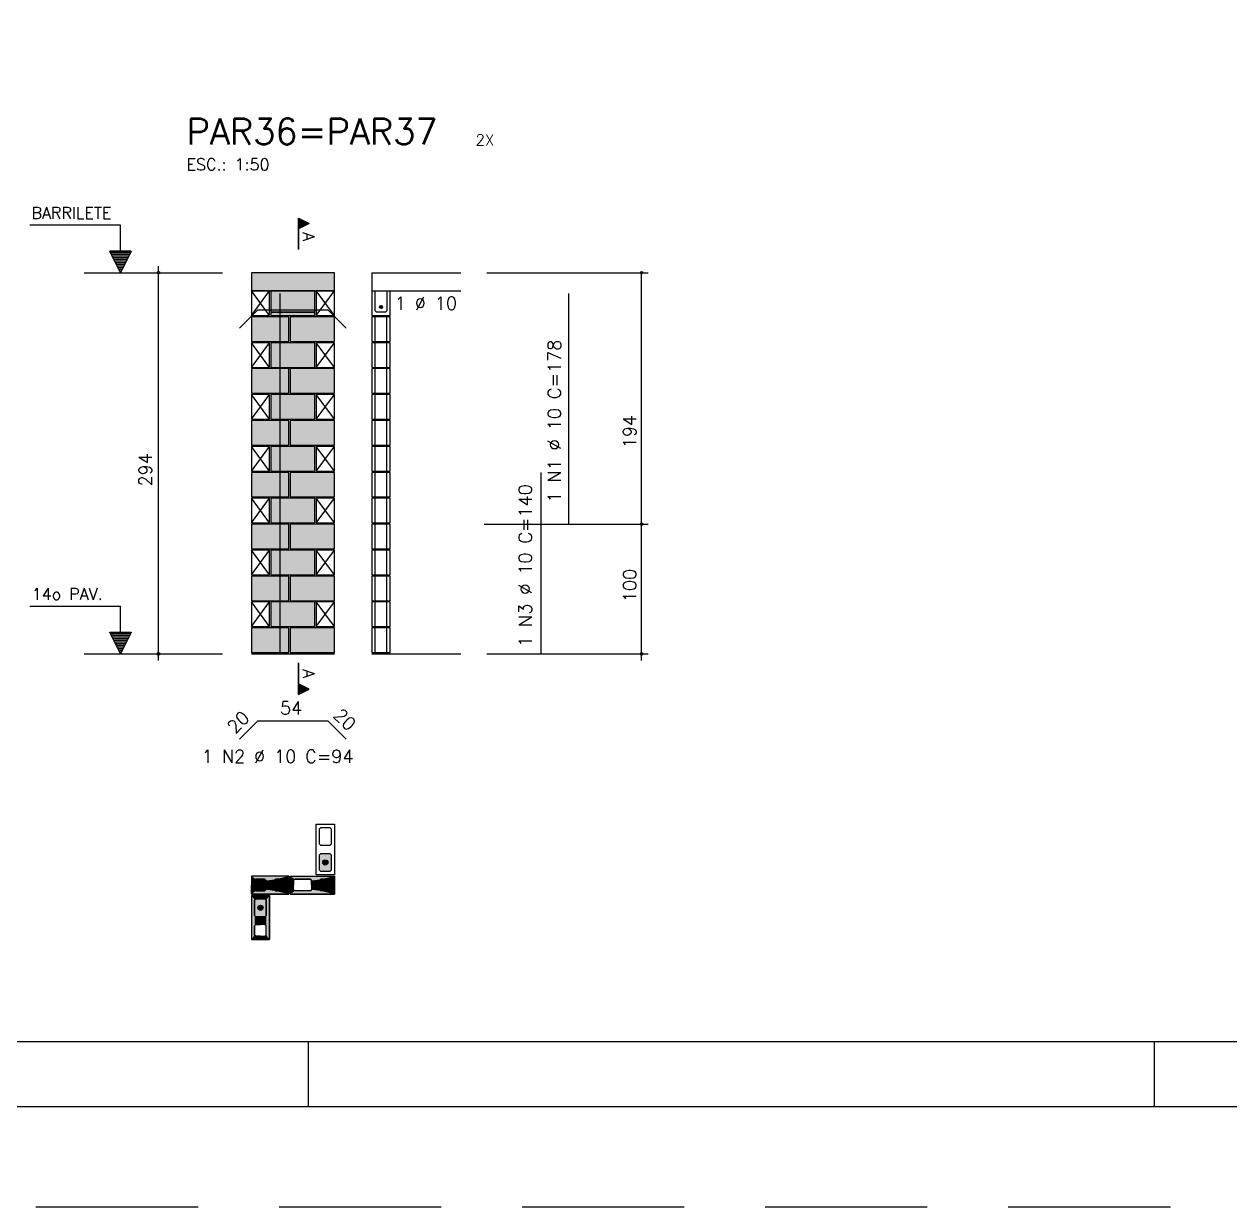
# Model space of a CAD drawing. Extents: x -1 to 122, y -1 to 61.
# Drawn here: x 17.5 to 36.1, y -1.45 to 16.8 of the extents above; entities that cross this region are included whole.
import ezdxf

# ---------------------------------------------------------------- set-up
doc = ezdxf.new("R2010")
doc.units = 0
doc.header["$MEASUREMENT"] = 0
doc.linetypes.add('ESTILO_TQS_0001', pattern=[0.45, 0.3, -0.15])
doc.linetypes.add('HIDDEN', pattern=[0.375, 0.25, -0.125])
doc.layers.get('0').update_dxf_attribs({"linetype": 'CONTINUOUS'})
doc.layers.get('Defpoints').update_dxf_attribs({"linetype": 'CONTINUOUS'})
for name, color, linetype in [('ARQ_FOLHA', 7, 'CONTINUOUS'), ('PENA_01', 1, 'CONTINUOUS'), ('PENA_02', 2, 'CONTINUOUS'), ('PENA_03', 3, 'CONTINUOUS'), ('PENA_05', 5, 'CONTINUOUS'), ('PENA_06', 6, 'CONTINUOUS'), ('PENA_09', 254, 'CONTINUOUS'), ('PENA_11', 252, 'CONTINUOUS'), ('PENA_21', 100, 'CONTINUOUS'), ('PENA_27', 21, 'CONTINUOUS')]:
    doc.layers.add(name, color=color, linetype=linetype)
doc.styles.get("Standard").update_dxf_attribs({"font": 'ROMANS.SHX'})

# ---------------------------------------------------------------- blocks, each defined once
blk = doc.blocks.new('FOLHA A1+1 - 1102 X 594')
at = {"layer": 'ARQ_FOLHA', "color": 1}
for p, q in [((-979, 10), (-979, 0)), ((-848.5, 10), (-848.5, 0))]:
    blk.add_line(p, q, dxfattribs=at)
for points in [[(-1189, 0), (0, 0), (0, 594), (-1189, 594)], [(-1164, 10), (-10, 10), (-10, 584), (-1164, 584)]]:
    blk.add_lwpolyline(points, close=True, dxfattribs=at)
at = {"layer": 'Defpoints', "color": 8, "linetype": 'HIDDEN', "ltscale": 100}
blk.add_lwpolyline([(-1208.5, 609.5), (-1208.5, -15.5), (19.5, -15.5), (19.5, 609.5)], close=True, dxfattribs=at)

msp = doc.modelspace()

# ---------------------------------------------------------------- linework, layer by layer
at = {"layer": 'PENA_01', "linetype": 'Continuous'}
for p, q in [((18.431213, 12.965395), (20.562077, 12.965395)), ((21.309569, 12.355395), (21.989569, 12.355395)), ((18.431213, 7.085395), (20.562077, 7.085395))]:
    msp.add_line(p, q, dxfattribs=at)
for points in [[(22.219569, 4.406414), (22.239569, 4.386414), (22.239569, 4.146414), (22.219569, 4.126414), (22.079569, 4.126414), (22.059569, 4.146414), (22.059569, 4.386414), (22.079569, 4.406414), (22.219569, 4.406414)], [(22.219569, 4.006414), (22.239569, 3.986414), (22.239569, 3.746414), (22.219569, 3.726414), (22.079569, 3.726414), (22.059569, 3.746414), (22.059569, 3.986414), (22.079569, 4.006414), (22.219569, 4.006414)], [(21.919569, 3.426414), (21.679569, 3.426414), (21.659569, 3.446414), (21.659569, 3.586414), (21.679569, 3.606414), (21.919569, 3.606414), (21.939569, 3.586414), (21.939569, 3.446414), (21.919569, 3.426414)], [(22.219569, 3.426414), (22.079569, 3.426414), (22.059569, 3.446414), (22.059569, 3.586414), (22.079569, 3.606414), (22.219569, 3.606414), (22.239569, 3.586414), (22.239569, 3.446414), (22.219569, 3.426414)], [(21.239569, 3.046414), (21.239569, 3.286414), (21.219569, 3.306414), (21.079569, 3.306414), (21.059569, 3.286414), (21.059569, 3.046414), (21.079569, 3.026414), (21.219569, 3.026414), (21.239569, 3.046414)], [(21.239569, 2.746414), (21.239569, 2.886414), (21.219569, 2.906414), (21.079569, 2.906414), (21.059569, 2.886414), (21.059569, 2.746414), (21.079569, 2.726414), (21.219569, 2.726414), (21.239569, 2.746414)]]:
    msp.add_lwpolyline(points, dxfattribs=at)
at = {"layer": 'PENA_01', "linetype": 'ESTILO_TQS_0001'}
for points in [[(21.059569, 3.446414), (21.079569, 3.426414), (21.219569, 3.426414), (21.239569, 3.446414), (21.239569, 3.586414), (21.219569, 3.606414), (21.079569, 3.606414), (21.059569, 3.586414), (21.059569, 3.446414)], [(21.359569, 3.446414), (21.379569, 3.426414), (21.519569, 3.426414), (21.539569, 3.446414), (21.539569, 3.586414), (21.519569, 3.606414), (21.379569, 3.606414), (21.359569, 3.586414), (21.359569, 3.446414)]]:
    msp.add_lwpolyline(points, dxfattribs=at)
at = {"layer": 'PENA_02', "linetype": 'Continuous'}
for p, q in [((21.289569, 12.685395), (21.009569, 12.685395)), ((21.009569, 12.685395), (21.009569, 12.305395)), ((21.289569, 12.305395), (21.289569, 12.685395)), ((22.289569, 12.685395), (22.009569, 12.685395)), ((22.009569, 12.685395), (22.009569, 12.305395)), ((22.289569, 12.305395), (22.289569, 12.685395)), ((21.009569, 12.305395), (21.289569, 12.305395)), ((22.009569, 12.305395), (22.289569, 12.305395)), ((21.289569, 11.885395), (21.009569, 11.885395)), ((21.009569, 11.885395), (21.009569, 11.505395)), ((21.289569, 11.505395), (21.289569, 11.885395)), ((22.289569, 11.885395), (22.009569, 11.885395)), ((22.009569, 11.885395), (22.009569, 11.505395)), ((22.289569, 11.505395), (22.289569, 11.885395)), ((21.009569, 11.505395), (21.289569, 11.505395)), ((22.009569, 11.505395), (22.289569, 11.505395)), ((21.289569, 11.085395), (21.009569, 11.085395)), ((21.009569, 11.085395), (21.009569, 10.705395)), ((21.289569, 10.705395), (21.289569, 11.085395)), ((22.289569, 11.085395), (22.009569, 11.085395)), ((22.009569, 11.085395), (22.009569, 10.705395)), ((22.289569, 10.705395), (22.289569, 11.085395)), ((21.009569, 10.705395), (21.289569, 10.705395)), ((22.009569, 10.705395), (22.289569, 10.705395)), ((21.289569, 10.285395), (21.009569, 10.285395)), ((21.009569, 10.285395), (21.009569, 9.905395)), ((21.289569, 9.905395), (21.289569, 10.285395)), ((22.289569, 10.285395), (22.009569, 10.285395)), ((22.009569, 10.285395), (22.009569, 9.905395)), ((22.289569, 9.905395), (22.289569, 10.285395)), ((21.009569, 9.905395), (21.289569, 9.905395)), ((22.009569, 9.905395), (22.289569, 9.905395)), ((21.289569, 9.485395), (21.009569, 9.485395)), ((21.009569, 9.485395), (21.009569, 9.105395)), ((21.289569, 9.105395), (21.289569, 9.485395)), ((22.289569, 9.485395), (22.009569, 9.485395)), ((22.009569, 9.485395), (22.009569, 9.105395)), ((22.289569, 9.105395), (22.289569, 9.485395)), ((21.009569, 9.105395), (21.289569, 9.105395)), ((22.009569, 9.105395), (22.289569, 9.105395)), ((21.289569, 8.685395), (21.009569, 8.685395)), ((21.009569, 8.685395), (21.009569, 8.305395)), ((21.289569, 8.305395), (21.289569, 8.685395)), ((22.289569, 8.685395), (22.009569, 8.685395)), ((22.009569, 8.685395), (22.009569, 8.305395)), ((22.289569, 8.305395), (22.289569, 8.685395)), ((21.009569, 8.305395), (21.289569, 8.305395)), ((22.009569, 8.305395), (22.289569, 8.305395)), ((21.289569, 7.885395), (21.009569, 7.885395)), ((21.009569, 7.885395), (21.009569, 7.505395)), ((21.289569, 7.505395), (21.289569, 7.885395)), ((22.289569, 7.885395), (22.009569, 7.885395)), ((22.009569, 7.885395), (22.009569, 7.505395)), ((22.289569, 7.505395), (22.289569, 7.885395)), ((21.009569, 7.505395), (21.289569, 7.505395)), ((22.009569, 7.505395), (22.289569, 7.505395)), ((21.009569, 7.085395), (22.289569, 7.085395))]:
    msp.add_line(p, q, dxfattribs=at)
for points in [[(21.009569, 12.685395), (22.289643, 12.685395), (22.289643, 12.965395), (21.009569, 12.965395), (21.009569, 12.685395)], [(21.309569, 12.305395), (21.989569, 12.305395), (21.989569, 12.685395), (21.309569, 12.685395), (21.309569, 12.305395)], [(21.009569, 11.905395), (21.589569, 11.905395), (21.589569, 12.285395), (21.009569, 12.285395), (21.009569, 11.905395)], [(21.609569, 11.905395), (22.289569, 11.905395), (22.289569, 12.285395), (21.609569, 12.285395), (21.609569, 11.905395)], [(21.309569, 11.505395), (21.989569, 11.505395), (21.989569, 11.885395), (21.309569, 11.885395), (21.309569, 11.505395)], [(21.009569, 11.105395), (21.589569, 11.105395), (21.589569, 11.485395), (21.009569, 11.485395), (21.009569, 11.105395)], [(21.609569, 11.105395), (22.289569, 11.105395), (22.289569, 11.485395), (21.609569, 11.485395), (21.609569, 11.105395)], [(21.309569, 10.705395), (21.989569, 10.705395), (21.989569, 11.085395), (21.309569, 11.085395), (21.309569, 10.705395)], [(21.009569, 10.305395), (21.589569, 10.305395), (21.589569, 10.685395), (21.009569, 10.685395), (21.009569, 10.305395)], [(21.609569, 10.305395), (22.289569, 10.305395), (22.289569, 10.685395), (21.609569, 10.685395), (21.609569, 10.305395)], [(21.309569, 9.905395), (21.989569, 9.905395), (21.989569, 10.285395), (21.309569, 10.285395), (21.309569, 9.905395)], [(21.009569, 9.505395), (21.589569, 9.505395), (21.589569, 9.885395), (21.009569, 9.885395), (21.009569, 9.505395)], [(21.609569, 9.505395), (22.289569, 9.505395), (22.289569, 9.885395), (21.609569, 9.885395), (21.609569, 9.505395)], [(21.309569, 9.105395), (21.989569, 9.105395), (21.989569, 9.485395), (21.309569, 9.485395), (21.309569, 9.105395)], [(21.009569, 8.705395), (21.589569, 8.705395), (21.589569, 9.085395), (21.009569, 9.085395), (21.009569, 8.705395)], [(21.609569, 8.705395), (22.289569, 8.705395), (22.289569, 9.085395), (21.609569, 9.085395), (21.609569, 8.705395)], [(21.309569, 8.305395), (21.989569, 8.305395), (21.989569, 8.685395), (21.309569, 8.685395), (21.309569, 8.305395)], [(21.009569, 7.905395), (21.589569, 7.905395), (21.589569, 8.285395), (21.009569, 8.285395), (21.009569, 7.905395)], [(21.609569, 7.905395), (22.289569, 7.905395), (22.289569, 8.285395), (21.609569, 8.285395), (21.609569, 7.905395)], [(21.309569, 7.505395), (21.989569, 7.505395), (21.989569, 7.885395), (21.309569, 7.885395), (21.309569, 7.505395)], [(21.009569, 7.105395), (21.589569, 7.105395), (21.589569, 7.485395), (21.009569, 7.485395), (21.009569, 7.105395)], [(21.609569, 7.105395), (22.289569, 7.105395), (22.289569, 7.485395), (21.609569, 7.485395), (21.609569, 7.105395)], [(22.289569, 4.456414), (22.289569, 3.676414), (22.009569, 3.676414), (22.009569, 4.456414), (22.289569, 4.456414)], [(21.009569, 3.376414), (21.589569, 3.376414), (21.589569, 3.656414), (21.009569, 3.656414), (21.009569, 3.376414)], [(22.289569, 3.376414), (21.609569, 3.376414), (21.609569, 3.656414), (22.289569, 3.656414), (22.289569, 3.376414)], [(21.289569, 2.676414), (21.289569, 3.356414), (21.009569, 3.356414), (21.009569, 2.676414), (21.289569, 2.676414)]]:
    msp.add_lwpolyline(points, dxfattribs=at)
for centre, radius in [((19.577359, 12.965395), 0.02), ((19.577359, 12.965395), 0.01), ((27.029638, 12.965395), 0.02), ((27.029638, 12.965395), 0.01), ((27.029638, 9.085395), 0.02), ((27.029638, 9.085395), 0.01), ((19.577359, 7.085395), 0.02), ((19.577359, 7.085395), 0.01), ((27.029638, 7.085395), 0.02), ((27.029638, 7.085395), 0.01)]:
    msp.add_circle(centre, radius, dxfattribs=at)
at = {"layer": 'PENA_03', "linetype": 'Continuous'}
for p, q in [((21.736407, 13.321752), (21.736407, 13.808134)), ((21.736407, 13.808134), (21.90234, 13.725168)), ((21.737102, 13.807006), (21.900779, 13.725168)), ((21.737103, 13.807006), (21.737103, 13.643329)), ((21.749171, 13.801752), (21.749171, 13.648583)), ((21.761935, 13.79537), (21.761935, 13.654965)), ((21.774699, 13.788988), (21.774699, 13.661347)), ((21.787463, 13.782606), (21.787463, 13.667729)), ((21.800227, 13.776224), (21.800227, 13.674111)), ((21.812991, 13.769842), (21.812991, 13.680493)), ((18.990212, 13.697261), (17.590212, 13.697261)), ((18.990212, 13.297261), (18.990212, 13.697261)), ((18.991612, 13.297261), (18.991612, 13.698661)), ((21.90234, 13.725168), (21.737102, 13.642549)), ((21.900779, 13.725168), (21.737103, 13.643329)), ((21.737103, 13.642549), (21.737103, 13.321752)), ((21.825755, 13.76346), (21.825755, 13.686875)), ((21.838519, 13.757078), (21.838519, 13.693257)), ((21.851283, 13.750696), (21.851283, 13.699639)), ((21.864047, 13.744314), (21.864047, 13.706021)), ((21.876812, 13.737932), (21.876812, 13.712403)), ((21.889576, 13.73155), (21.889576, 13.718786)), ((18.990912, 12.965395), (18.824979, 13.297261)), ((18.824979, 13.297261), (18.990212, 13.297261)), ((18.990912, 12.968517), (18.827235, 13.295869)), ((19.154588, 13.295869), (18.827235, 13.295869)), ((19.14408, 13.271733), (18.837742, 13.271733)), ((19.131316, 13.246205), (18.850507, 13.246205)), ((19.118552, 13.220677), (18.863271, 13.220677)), ((19.156844, 13.297261), (18.990912, 12.965395)), ((19.154588, 13.29587), (18.990912, 12.968517)), ((18.991612, 13.297261), (19.156844, 13.297261)), ((19.105788, 13.195149), (18.876035, 13.195149)), ((19.093024, 13.16962), (18.888799, 13.16962)), ((19.08026, 13.144092), (18.901563, 13.144092)), ((19.067496, 13.118564), (18.914327, 13.118564)), ((19.054732, 13.093036), (18.927091, 13.093036)), ((19.041968, 13.067508), (18.939855, 13.067508)), ((19.029204, 13.04198), (18.952619, 13.04198)), ((19.577359, 6.984863), (19.577359, 13.065395)), ((19.01644, 13.016451), (18.965383, 13.016451)), ((19.003676, 12.990923), (18.978148, 12.990923)), ((22.869643, 12.965395), (22.869643, 12.305395)), ((22.869643, 12.965395), (24.240322, 12.965395)), ((24.640322, 12.965395), (27.129638, 12.965395)), ((27.029638, 6.984863), (27.029638, 12.965395)), ((21.009569, 12.305395), (21.289569, 12.685395)), ((21.289569, 12.305395), (21.009569, 12.685395)), ((22.009569, 12.305395), (22.289569, 12.685395)), ((22.289569, 12.305395), (22.009569, 12.685395)), ((22.869643, 12.685395), (24.240322, 12.685395)), ((22.919643, 11.905395), (22.919643, 12.285395)), ((23.099643, 11.905395), (23.099643, 12.285395)), ((21.009569, 11.505395), (21.289569, 11.885395)), ((21.289569, 11.505395), (21.009569, 11.885395)), ((22.009569, 11.505395), (22.289569, 11.885395)), ((22.289569, 11.505395), (22.009569, 11.885395)), ((22.919643, 11.505395), (22.919643, 11.885395)), ((23.099643, 11.505395), (23.099643, 11.885395)), ((22.919643, 11.105395), (22.919643, 11.485395)), ((23.099643, 11.105395), (23.099643, 11.485395)), ((21.009569, 10.705395), (21.289569, 11.085395)), ((21.289569, 10.705395), (21.009569, 11.085395)), ((22.009569, 10.705395), (22.289569, 11.085395)), ((22.289569, 10.705395), (22.009569, 11.085395)), ((22.919643, 10.705395), (22.919643, 11.085395)), ((23.099643, 10.705395), (23.099643, 11.085395)), ((22.919643, 10.305395), (22.919643, 10.685395)), ((23.099643, 10.305395), (23.099643, 10.685395)), ((21.009569, 9.905395), (21.289569, 10.285395)), ((21.289569, 9.905395), (21.009569, 10.285395)), ((22.009569, 9.905395), (22.289569, 10.285395)), ((22.289569, 9.905395), (22.009569, 10.285395)), ((22.919643, 9.905395), (22.919643, 10.285395)), ((23.099643, 9.905395), (23.099643, 10.285395)), ((22.919643, 9.505395), (22.919643, 9.885395)), ((23.099643, 9.505395), (23.099643, 9.885395)), ((21.009569, 9.105395), (21.289569, 9.485395)), ((21.289569, 9.105395), (21.009569, 9.485395)), ((22.009569, 9.105395), (22.289569, 9.485395)), ((22.289569, 9.105395), (22.009569, 9.485395)), ((22.919643, 9.105395), (22.919643, 9.485395)), ((23.099643, 9.105395), (23.099643, 9.485395)), ((22.919643, 8.705395), (22.919643, 9.085395)), ((23.099643, 8.705395), (23.099643, 9.085395)), ((24.598391, 9.085395), (27.129638, 9.085395)), ((21.009569, 8.305395), (21.289569, 8.685395)), ((21.289569, 8.305395), (21.009569, 8.685395)), ((22.009569, 8.305395), (22.289569, 8.685395)), ((22.289569, 8.305395), (22.009569, 8.685395)), ((22.919643, 8.305395), (22.919643, 8.685395)), ((23.099643, 8.305395), (23.099643, 8.685395)), ((22.919643, 7.905395), (22.919643, 8.285395)), ((23.099643, 7.905395), (23.099643, 8.285395)), ((18.990212, 7.817261), (17.590212, 7.817261)), ((18.990212, 7.417261), (18.990212, 7.817261)), ((18.991612, 7.417261), (18.991612, 7.818661)), ((21.009569, 7.505395), (21.289569, 7.885395)), ((21.289569, 7.505395), (21.009569, 7.885395)), ((22.009569, 7.505395), (22.289569, 7.885395)), ((22.289569, 7.505395), (22.009569, 7.885395)), ((22.919643, 7.505395), (22.919643, 7.885395)), ((23.099643, 7.505395), (23.099643, 7.885395)), ((22.919643, 7.105395), (22.919643, 7.485395)), ((23.099643, 7.105395), (23.099643, 7.485395)), ((18.990912, 7.085395), (18.824979, 7.417261)), ((18.824979, 7.417261), (18.990212, 7.417261)), ((18.990912, 7.088517), (18.827235, 7.415869)), ((19.154588, 7.415869), (18.827235, 7.415869)), ((19.14408, 7.391733), (18.837742, 7.391733)), ((19.131316, 7.366205), (18.850507, 7.366205)), ((19.118552, 7.340677), (18.863271, 7.340677)), ((19.105788, 7.315149), (18.876035, 7.315149)), ((19.093024, 7.28962), (18.888799, 7.28962)), ((19.08026, 7.264092), (18.901563, 7.264092)), ((19.156844, 7.417261), (18.990912, 7.085395)), ((19.154588, 7.41587), (18.990912, 7.088517)), ((18.991612, 7.417261), (19.156844, 7.417261)), ((19.067496, 7.238564), (18.914327, 7.238564)), ((19.054732, 7.213036), (18.927091, 7.213036)), ((19.041968, 7.187508), (18.939855, 7.187508)), ((19.029204, 7.16198), (18.952619, 7.16198)), ((19.01644, 7.136451), (18.965383, 7.136451)), ((19.003676, 7.110923), (18.978148, 7.110923)), ((22.869643, 7.085395), (24.240322, 7.085395)), ((24.640322, 7.085395), (27.129638, 7.085395)), ((21.737103, 6.944997), (21.737103, 6.458615)), ((21.737799, 6.6242), (21.737799, 6.944997)), ((21.737103, 6.458615), (21.903036, 6.541581)), ((21.903036, 6.541581), (21.737798, 6.6242)), ((21.737798, 6.459743), (21.901475, 6.541581)), ((21.737799, 6.459743), (21.737799, 6.62342)), ((21.901475, 6.541581), (21.737799, 6.62342)), ((21.749867, 6.464997), (21.749867, 6.618166)), ((21.762631, 6.471379), (21.762631, 6.611784)), ((21.775395, 6.477761), (21.775395, 6.605402)), ((21.788159, 6.484143), (21.788159, 6.59902)), ((21.800923, 6.490525), (21.800923, 6.592638)), ((21.813687, 6.496907), (21.813687, 6.586256)), ((21.826451, 6.503289), (21.826451, 6.579874)), ((21.839215, 6.509671), (21.839215, 6.573492)), ((21.851979, 6.516053), (21.851979, 6.56711)), ((21.864743, 6.522435), (21.864743, 6.560728)), ((21.877508, 6.528817), (21.877508, 6.554346)), ((21.890272, 6.535199), (21.890272, 6.547963))]:
    msp.add_line(p, q, dxfattribs=at)
for points in [[(22.869643, 12.305395), (23.149643, 12.305395), (23.149643, 12.685395)], [(23.099643, 12.685395), (23.099643, 12.375395), (23.079643, 12.355395), (22.939643, 12.355395), (22.919643, 12.375395), (22.919643, 12.685395)], [(22.869643, 11.905395), (23.149643, 11.905395), (23.149643, 12.285395), (22.869643, 12.285395), (22.869643, 11.905395)], [(22.869643, 11.505395), (23.149643, 11.505395), (23.149643, 11.885395), (22.869643, 11.885395), (22.869643, 11.505395)], [(22.869643, 11.105395), (23.149643, 11.105395), (23.149643, 11.485395), (22.869643, 11.485395), (22.869643, 11.105395)], [(22.869643, 10.705395), (23.149643, 10.705395), (23.149643, 11.085395), (22.869643, 11.085395), (22.869643, 10.705395)], [(22.869643, 10.305395), (23.149643, 10.305395), (23.149643, 10.685395), (22.869643, 10.685395), (22.869643, 10.305395)], [(22.869643, 9.905395), (23.149643, 9.905395), (23.149643, 10.285395), (22.869643, 10.285395), (22.869643, 9.905395)], [(22.869643, 9.505395), (23.149643, 9.505395), (23.149643, 9.885395), (22.869643, 9.885395), (22.869643, 9.505395)], [(22.869643, 9.105395), (23.149643, 9.105395), (23.149643, 9.485395), (22.869643, 9.485395), (22.869643, 9.105395)], [(22.869643, 8.705395), (23.149643, 8.705395), (23.149643, 9.085395), (22.869643, 9.085395), (22.869643, 8.705395)], [(22.869643, 8.305395), (23.149643, 8.305395), (23.149643, 8.685395), (22.869643, 8.685395), (22.869643, 8.305395)], [(22.869643, 7.905395), (23.149643, 7.905395), (23.149643, 8.285395), (22.869643, 8.285395), (22.869643, 7.905395)], [(22.869643, 7.505395), (23.149643, 7.505395), (23.149643, 7.885395), (22.869643, 7.885395), (22.869643, 7.505395)], [(22.869643, 7.105395), (23.149643, 7.105395), (23.149643, 7.485395), (22.869643, 7.485395), (22.869643, 7.105395)], [(22.219569, 4.006414), (22.239569, 3.986414), (22.239569, 3.746414), (22.219569, 3.726414), (22.079569, 3.726414), (22.059569, 3.746414), (22.059569, 3.986414), (22.079569, 4.006414), (22.219569, 4.006414)], [(21.059569, 3.586414), (21.079569, 3.606414), (21.219569, 3.606414), (21.239569, 3.586414), (21.239569, 3.446414), (21.219569, 3.426414), (21.079569, 3.426414), (21.059569, 3.446414), (21.059569, 3.586414)], [(21.359569, 3.586414), (21.379569, 3.606414), (21.519569, 3.606414), (21.539569, 3.586414), (21.539569, 3.446414), (21.519569, 3.426414), (21.379569, 3.426414), (21.359569, 3.446414), (21.359569, 3.586414)], [(22.059569, 3.586414), (22.079569, 3.606414), (22.219569, 3.606414), (22.239569, 3.586414), (22.239569, 3.446414), (22.219569, 3.426414), (22.079569, 3.426414), (22.059569, 3.446414), (22.059569, 3.586414)], [(21.219569, 3.306414), (21.239569, 3.286414), (21.239569, 3.046414), (21.219569, 3.026414), (21.079569, 3.026414), (21.059569, 3.046414), (21.059569, 3.286414), (21.079569, 3.306414), (21.219569, 3.306414)]]:
    msp.add_lwpolyline(points, dxfattribs=at)
for centre, radius in [((23.009192, 12.436385), 0.025), ((22.149569, 3.866414), 0.04), ((21.149569, 3.516414), 0.04), ((21.449569, 3.516414), 0.04), ((22.149569, 3.516414), 0.04), ((21.149569, 3.166414), 0.04)]:
    msp.add_circle(centre, radius, dxfattribs=at)
for points in [[(23.034192, 12.436385), (22.996692, 12.458036), (22.985699, 12.444936)], [(23.034192, 12.436385), (22.985699, 12.444936), (22.985699, 12.427835)], [(23.034192, 12.436385), (22.985699, 12.427835), (22.996692, 12.414735)], [(23.034192, 12.436385), (23.013533, 12.461005), (22.996692, 12.458036)], [(23.034192, 12.436385), (22.996692, 12.414735), (23.013533, 12.411765)], [(23.034192, 12.436385), (23.028343, 12.452455), (23.013533, 12.461005)], [(23.034192, 12.436385), (23.013533, 12.411765), (23.028343, 12.420315)], [(23.034192, 12.436385), (23.028343, 12.420315), (23.034192, 12.436385)], [(22.189569, 3.866414), (22.129569, 3.901055), (22.111981, 3.880095)], [(22.189569, 3.866414), (22.111981, 3.880095), (22.111981, 3.852734)], [(22.189569, 3.866414), (22.111981, 3.852734), (22.129569, 3.831773)], [(22.189569, 3.866414), (22.156515, 3.905807), (22.129569, 3.901055)], [(22.189569, 3.866414), (22.129569, 3.831773), (22.156515, 3.827022)], [(22.189569, 3.866414), (22.18021, 3.892126), (22.156515, 3.905807)], [(22.189569, 3.866414), (22.156515, 3.827022), (22.18021, 3.840703)], [(22.189569, 3.866414), (22.18021, 3.840703), (22.189569, 3.866414)], [(21.189569, 3.516414), (21.129569, 3.551055), (21.111981, 3.530095)], [(21.189569, 3.516414), (21.156515, 3.555807), (21.129569, 3.551055)], [(21.189569, 3.516414), (21.18021, 3.542126), (21.156515, 3.555807)], [(21.489569, 3.516414), (21.429569, 3.551055), (21.411981, 3.530095)], [(21.489569, 3.516414), (21.456515, 3.555807), (21.429569, 3.551055)], [(21.489569, 3.516414), (21.48021, 3.542126), (21.456515, 3.555807)], [(22.189569, 3.516414), (22.129569, 3.551055), (22.111981, 3.530095)], [(22.189569, 3.516414), (22.156515, 3.555807), (22.129569, 3.551055)], [(22.189569, 3.516414), (22.18021, 3.542126), (22.156515, 3.555807)], [(21.189569, 3.516414), (21.111981, 3.530095), (21.111981, 3.502734)], [(21.189569, 3.516414), (21.111981, 3.502734), (21.129569, 3.481773)], [(21.189569, 3.516414), (21.129569, 3.481773), (21.156515, 3.477022)], [(21.189569, 3.516414), (21.156515, 3.477022), (21.18021, 3.490703)], [(21.189569, 3.516414), (21.18021, 3.490703), (21.189569, 3.516414)], [(21.489569, 3.516414), (21.411981, 3.530095), (21.411981, 3.502734)], [(21.489569, 3.516414), (21.411981, 3.502734), (21.429569, 3.481773)], [(21.489569, 3.516414), (21.429569, 3.481773), (21.456515, 3.477022)], [(21.489569, 3.516414), (21.456515, 3.477022), (21.48021, 3.490703)], [(21.489569, 3.516414), (21.48021, 3.490703), (21.489569, 3.516414)], [(22.189569, 3.516414), (22.111981, 3.530095), (22.111981, 3.502734)], [(22.189569, 3.516414), (22.111981, 3.502734), (22.129569, 3.481773)], [(22.189569, 3.516414), (22.129569, 3.481773), (22.156515, 3.477022)], [(22.189569, 3.516414), (22.156515, 3.477022), (22.18021, 3.490703)], [(22.189569, 3.516414), (22.18021, 3.490703), (22.189569, 3.516414)], [(21.189569, 3.166414), (21.129569, 3.201055), (21.111981, 3.180095)], [(21.189569, 3.166414), (21.111981, 3.180095), (21.111981, 3.152734)], [(21.189569, 3.166414), (21.111981, 3.152734), (21.129569, 3.131773)], [(21.189569, 3.166414), (21.156515, 3.205807), (21.129569, 3.201055)], [(21.189569, 3.166414), (21.129569, 3.131773), (21.156515, 3.127022)], [(21.189569, 3.166414), (21.18021, 3.192126), (21.156515, 3.205807)], [(21.189569, 3.166414), (21.156515, 3.127022), (21.18021, 3.140703)], [(21.189569, 3.166414), (21.18021, 3.140703), (21.189569, 3.166414)]]:
    msp.add_solid(points, dxfattribs=at)
at = {"layer": 'PENA_05', "linetype": 'Continuous'}
for p, q in [((25.905887, 9.082473), (25.905887, 12.645395)), ((20.826726, 12.112525), (21.109569, 12.395368)), ((21.109569, 12.395368), (22.189569, 12.395422)), ((22.189569, 12.395422), (22.472411, 12.11258)), ((25.479963, 7.085395), (25.479963, 9.885395)), ((20.826726, 5.768618), (21.109569, 6.051461)), ((21.109569, 6.051461), (22.189569, 6.051516)), ((22.189569, 6.051516), (22.472411, 5.768673))]:
    msp.add_line(p, q, dxfattribs=at)
msp.add_lwpolyline([(21.449569, 12.645395), (21.449569, 7.085395)], dxfattribs=at)
at = {"layer": 'PENA_09', "linetype": 'Continuous'}
msp.add_lwpolyline([(21.309569, 12.355395), (21.989569, 12.355395), (21.989569, 12.685395), (21.309569, 12.685395), (21.309569, 12.355395)], dxfattribs=at)
for points in [[(21.309569, 12.355395), (21.989569, 12.355395), (21.989569, 12.685395)], [(21.309569, 12.355395), (21.989569, 12.685395), (21.309569, 12.685395)], [(21.309569, 12.355395), (21.309569, 12.685395), (21.309569, 12.355395)]]:
    msp.add_solid(points, dxfattribs=at)
at = {"layer": 'PENA_11', "linetype": 'Continuous'}
for points in [[(21.009569, 12.685395), (22.289643, 12.685395), (22.289643, 12.965395)], [(21.009569, 12.685395), (22.289643, 12.965395), (21.009569, 12.965395)], [(21.009569, 12.685395), (21.009569, 12.965395), (21.009569, 12.685395)], [(22.219569, 4.006414), (22.079569, 3.726414), (22.059569, 3.746414)], [(22.219569, 4.006414), (22.059569, 3.746414), (22.059569, 3.986414)], [(22.219569, 4.006414), (22.059569, 3.986414), (22.079569, 4.006414)], [(22.219569, 4.006414), (22.219569, 3.726414), (22.079569, 3.726414)], [(22.219569, 4.006414), (22.079569, 4.006414), (22.219569, 4.006414)], [(22.219569, 4.006414), (22.239569, 3.986414), (22.239569, 3.746414)], [(22.219569, 4.006414), (22.239569, 3.746414), (22.219569, 3.726414)], [(21.059569, 3.586414), (21.079569, 3.606414), (21.219569, 3.606414)], [(21.059569, 3.586414), (21.219569, 3.606414), (21.239569, 3.586414)], [(21.059569, 3.586414), (21.239569, 3.586414), (21.239569, 3.446414)], [(21.059569, 3.586414), (21.239569, 3.446414), (21.219569, 3.426414)], [(21.059569, 3.586414), (21.219569, 3.426414), (21.079569, 3.426414)], [(21.059569, 3.586414), (21.079569, 3.426414), (21.059569, 3.446414)], [(21.059569, 3.586414), (21.059569, 3.446414), (21.059569, 3.586414)], [(21.359569, 3.586414), (21.379569, 3.606414), (21.519569, 3.606414)], [(21.359569, 3.586414), (21.519569, 3.606414), (21.539569, 3.586414)], [(21.359569, 3.586414), (21.539569, 3.586414), (21.539569, 3.446414)], [(21.359569, 3.586414), (21.539569, 3.446414), (21.519569, 3.426414)], [(21.359569, 3.586414), (21.519569, 3.426414), (21.379569, 3.426414)], [(21.359569, 3.586414), (21.379569, 3.426414), (21.359569, 3.446414)], [(21.359569, 3.586414), (21.359569, 3.446414), (21.359569, 3.586414)], [(22.059569, 3.586414), (22.079569, 3.606414), (22.219569, 3.606414)], [(22.059569, 3.586414), (22.219569, 3.606414), (22.239569, 3.586414)], [(22.059569, 3.586414), (22.239569, 3.586414), (22.239569, 3.446414)], [(22.059569, 3.586414), (22.239569, 3.446414), (22.219569, 3.426414)], [(22.059569, 3.586414), (22.219569, 3.426414), (22.079569, 3.426414)], [(22.059569, 3.586414), (22.079569, 3.426414), (22.059569, 3.446414)], [(22.059569, 3.586414), (22.059569, 3.446414), (22.059569, 3.586414)], [(21.219569, 3.306414), (21.079569, 3.026414), (21.059569, 3.046414)], [(21.219569, 3.306414), (21.059569, 3.046414), (21.059569, 3.286414)], [(21.219569, 3.306414), (21.059569, 3.286414), (21.079569, 3.306414)], [(21.219569, 3.306414), (21.219569, 3.026414), (21.079569, 3.026414)], [(21.219569, 3.306414), (21.079569, 3.306414), (21.219569, 3.306414)], [(21.219569, 3.306414), (21.239569, 3.286414), (21.239569, 3.046414)], [(21.219569, 3.306414), (21.239569, 3.046414), (21.219569, 3.026414)]]:
    msp.add_solid(points, dxfattribs=at)
at = {"layer": 'PENA_21', "linetype": 'Continuous'}
for points in [[(21.309569, 12.305395), (21.989569, 12.305395), (21.989569, 12.355395), (21.309569, 12.355395), (21.309569, 12.305395)], [(21.609569, 11.905395), (22.289569, 11.905395), (22.289569, 12.285395), (21.609569, 12.285395), (21.609569, 11.905395)], [(21.309569, 11.505395), (21.989569, 11.505395), (21.989569, 11.885395), (21.309569, 11.885395), (21.309569, 11.505395)], [(21.609569, 11.105395), (22.289569, 11.105395), (22.289569, 11.485395), (21.609569, 11.485395), (21.609569, 11.105395)], [(21.309569, 10.705395), (21.989569, 10.705395), (21.989569, 11.085395), (21.309569, 11.085395), (21.309569, 10.705395)], [(21.609569, 10.305395), (22.289569, 10.305395), (22.289569, 10.685395), (21.609569, 10.685395), (21.609569, 10.305395)], [(21.309569, 9.905395), (21.989569, 9.905395), (21.989569, 10.285395), (21.309569, 10.285395), (21.309569, 9.905395)], [(21.609569, 9.505395), (22.289569, 9.505395), (22.289569, 9.885395), (21.609569, 9.885395), (21.609569, 9.505395)], [(21.309569, 9.105395), (21.989569, 9.105395), (21.989569, 9.485395), (21.309569, 9.485395), (21.309569, 9.105395)], [(21.609569, 8.705395), (22.289569, 8.705395), (22.289569, 9.085395), (21.609569, 9.085395), (21.609569, 8.705395)], [(21.309569, 8.305395), (21.989569, 8.305395), (21.989569, 8.685395), (21.309569, 8.685395), (21.309569, 8.305395)], [(21.609569, 7.905395), (22.289569, 7.905395), (22.289569, 8.285395), (21.609569, 8.285395), (21.609569, 7.905395)], [(21.309569, 7.505395), (21.989569, 7.505395), (21.989569, 7.885395), (21.309569, 7.885395), (21.309569, 7.505395)], [(21.609569, 7.105395), (22.289569, 7.105395), (22.289569, 7.485395), (21.609569, 7.485395), (21.609569, 7.105395)], [(22.289569, 3.516414), (22.239569, 3.516414), (22.239569, 3.586414), (22.219569, 3.606414), (22.079569, 3.606414), (22.059569, 3.586414), (22.059569, 3.516414), (21.939569, 3.516414), (21.939569, 3.586414), (21.919569, 3.606414), (21.679569, 3.606414), (21.659569, 3.586414), (21.659569, 3.516414), (21.609569, 3.516414), (21.609569, 3.656414), (22.289569, 3.656414), (22.289569, 3.516414)], [(21.149569, 2.676414), (21.149569, 2.726414), (21.079569, 2.726414), (21.059569, 2.746414), (21.059569, 2.886414), (21.079569, 2.906414), (21.149569, 2.906414), (21.149569, 3.026414), (21.079569, 3.026414), (21.059569, 3.046414), (21.059569, 3.286414), (21.079569, 3.306414), (21.149569, 3.306414), (21.149569, 3.356414), (21.009569, 3.356414), (21.009569, 2.676414), (21.149569, 2.676414)], [(21.149569, 2.676414), (21.149569, 2.726414), (21.219569, 2.726414), (21.239569, 2.746414), (21.239569, 2.886414), (21.219569, 2.906414), (21.149569, 2.906414), (21.149569, 3.026414), (21.219569, 3.026414), (21.239569, 3.046414), (21.239569, 3.286414), (21.219569, 3.306414), (21.149569, 3.306414), (21.149569, 3.356414), (21.289569, 3.356414), (21.289569, 2.676414), (21.149569, 2.676414)], [(22.289569, 3.516414), (22.239569, 3.516414), (22.239569, 3.446414), (22.219569, 3.426414), (22.079569, 3.426414), (22.059569, 3.446414), (22.059569, 3.516414), (21.939569, 3.516414), (21.939569, 3.446414), (21.919569, 3.426414), (21.679569, 3.426414), (21.659569, 3.446414), (21.659569, 3.516414), (21.609569, 3.516414), (21.609569, 3.376414), (22.289569, 3.376414), (22.289569, 3.516414)]]:
    msp.add_lwpolyline(points, dxfattribs=at)
for points in [[(21.309569, 12.305395), (21.989569, 12.305395), (21.989569, 12.355395)], [(21.309569, 12.305395), (21.989569, 12.355395), (21.309569, 12.355395)], [(21.309569, 12.305395), (21.309569, 12.355395), (21.309569, 12.305395)], [(21.609569, 11.905395), (22.289569, 11.905395), (22.289569, 12.285395)], [(21.609569, 11.905395), (22.289569, 12.285395), (21.609569, 12.285395)], [(21.609569, 11.905395), (21.609569, 12.285395), (21.609569, 11.905395)], [(21.309569, 11.505395), (21.989569, 11.505395), (21.989569, 11.885395)], [(21.309569, 11.505395), (21.989569, 11.885395), (21.309569, 11.885395)], [(21.309569, 11.505395), (21.309569, 11.885395), (21.309569, 11.505395)], [(21.609569, 11.105395), (22.289569, 11.105395), (22.289569, 11.485395)], [(21.609569, 11.105395), (22.289569, 11.485395), (21.609569, 11.485395)], [(21.609569, 11.105395), (21.609569, 11.485395), (21.609569, 11.105395)], [(21.309569, 10.705395), (21.989569, 10.705395), (21.989569, 11.085395)], [(21.309569, 10.705395), (21.989569, 11.085395), (21.309569, 11.085395)], [(21.309569, 10.705395), (21.309569, 11.085395), (21.309569, 10.705395)], [(21.609569, 10.305395), (22.289569, 10.305395), (22.289569, 10.685395)], [(21.609569, 10.305395), (22.289569, 10.685395), (21.609569, 10.685395)], [(21.609569, 10.305395), (21.609569, 10.685395), (21.609569, 10.305395)], [(21.309569, 9.905395), (21.989569, 9.905395), (21.989569, 10.285395)], [(21.309569, 9.905395), (21.989569, 10.285395), (21.309569, 10.285395)], [(21.309569, 9.905395), (21.309569, 10.285395), (21.309569, 9.905395)], [(21.609569, 9.505395), (22.289569, 9.505395), (22.289569, 9.885395)], [(21.609569, 9.505395), (22.289569, 9.885395), (21.609569, 9.885395)], [(21.609569, 9.505395), (21.609569, 9.885395), (21.609569, 9.505395)], [(21.309569, 9.105395), (21.989569, 9.105395), (21.989569, 9.485395)], [(21.309569, 9.105395), (21.989569, 9.485395), (21.309569, 9.485395)], [(21.309569, 9.105395), (21.309569, 9.485395), (21.309569, 9.105395)], [(21.609569, 8.705395), (22.289569, 8.705395), (22.289569, 9.085395)], [(21.609569, 8.705395), (22.289569, 9.085395), (21.609569, 9.085395)], [(21.609569, 8.705395), (21.609569, 9.085395), (21.609569, 8.705395)], [(21.309569, 8.305395), (21.989569, 8.305395), (21.989569, 8.685395)], [(21.309569, 8.305395), (21.989569, 8.685395), (21.309569, 8.685395)], [(21.309569, 8.305395), (21.309569, 8.685395), (21.309569, 8.305395)], [(21.609569, 7.905395), (22.289569, 7.905395), (22.289569, 8.285395)], [(21.609569, 7.905395), (22.289569, 8.285395), (21.609569, 8.285395)], [(21.609569, 7.905395), (21.609569, 8.285395), (21.609569, 7.905395)], [(21.309569, 7.505395), (21.989569, 7.505395), (21.989569, 7.885395)], [(21.309569, 7.505395), (21.989569, 7.885395), (21.309569, 7.885395)], [(21.309569, 7.505395), (21.309569, 7.885395), (21.309569, 7.505395)], [(21.609569, 7.105395), (22.289569, 7.105395), (22.289569, 7.485395)], [(21.609569, 7.105395), (22.289569, 7.485395), (21.609569, 7.485395)], [(21.609569, 7.105395), (21.609569, 7.485395), (21.609569, 7.105395)], [(22.289569, 3.656414), (21.679569, 3.606414), (21.609569, 3.656414)], [(21.679569, 3.606414), (21.659569, 3.586414), (21.609569, 3.656414)], [(21.609569, 3.656414), (21.659569, 3.586414), (21.609569, 3.516414)], [(21.659569, 3.586414), (21.659569, 3.516414), (21.609569, 3.516414)], [(21.919569, 3.606414), (21.679569, 3.606414), (22.289569, 3.656414)], [(21.939569, 3.586414), (21.919569, 3.606414), (22.289569, 3.656414)], [(22.289569, 3.656414), (22.079569, 3.606414), (21.939569, 3.586414)], [(21.939569, 3.516414), (21.939569, 3.586414), (22.079569, 3.606414)], [(21.939569, 3.516414), (22.079569, 3.606414), (22.059569, 3.586414)], [(21.939569, 3.516414), (22.059569, 3.586414), (22.059569, 3.516414)], [(22.289569, 3.656414), (22.219569, 3.606414), (22.079569, 3.606414)], [(22.289569, 3.656414), (22.239569, 3.586414), (22.219569, 3.606414)], [(22.289569, 3.656414), (22.289569, 3.516414), (22.239569, 3.516414)], [(22.289569, 3.656414), (22.239569, 3.516414), (22.239569, 3.586414)], [(21.149569, 3.356414), (21.009569, 3.356414), (21.079569, 3.306414)], [(21.079569, 3.306414), (21.009569, 3.356414), (21.059569, 3.286414)], [(21.009569, 3.356414), (21.059569, 2.746414), (21.059569, 3.286414)], [(21.009569, 2.676414), (21.059569, 2.746414), (21.009569, 3.356414)], [(21.149569, 3.306414), (21.149569, 3.356414), (21.079569, 3.306414)], [(21.219569, 3.306414), (21.149569, 3.306414), (21.289569, 3.356414)], [(21.149569, 3.306414), (21.149569, 3.356414), (21.289569, 3.356414)], [(21.239569, 3.286414), (21.219569, 3.306414), (21.289569, 3.356414)], [(21.239569, 3.046414), (21.289569, 3.356414), (21.239569, 2.886414)], [(21.239569, 2.886414), (21.289569, 3.356414), (21.239569, 2.746414)], [(21.289569, 3.356414), (21.289569, 2.676414), (21.239569, 2.746414)], [(21.239569, 3.046414), (21.239569, 3.286414), (21.289569, 3.356414)], [(21.609569, 3.376414), (21.659569, 3.446414), (21.609569, 3.516414)], [(21.659569, 3.446414), (21.659569, 3.516414), (21.609569, 3.516414)], [(21.679569, 3.426414), (21.659569, 3.446414), (21.609569, 3.376414)], [(22.289569, 3.376414), (21.679569, 3.426414), (21.609569, 3.376414)], [(21.919569, 3.426414), (21.679569, 3.426414), (22.289569, 3.376414)], [(21.939569, 3.446414), (21.919569, 3.426414), (22.289569, 3.376414)], [(21.939569, 3.516414), (21.939569, 3.446414), (22.079569, 3.426414)], [(21.939569, 3.516414), (22.079569, 3.426414), (22.059569, 3.446414)], [(21.939569, 3.516414), (22.059569, 3.446414), (22.059569, 3.516414)], [(22.289569, 3.376414), (22.079569, 3.426414), (21.939569, 3.446414)], [(22.289569, 3.376414), (22.219569, 3.426414), (22.079569, 3.426414)], [(22.289569, 3.376414), (22.239569, 3.446414), (22.219569, 3.426414)], [(22.289569, 3.376414), (22.289569, 3.516414), (22.239569, 3.516414)], [(22.289569, 3.376414), (22.239569, 3.516414), (22.239569, 3.446414)], [(21.059569, 3.286414), (21.059569, 2.746414), (21.059569, 2.886414)], [(21.059569, 3.286414), (21.059569, 3.046414), (21.059569, 2.886414)], [(21.079569, 2.906414), (21.059569, 3.046414), (21.059569, 2.886414)], [(21.079569, 2.906414), (21.079569, 3.026414), (21.059569, 3.046414)], [(21.149569, 2.906414), (21.079569, 3.026414), (21.079569, 2.906414)], [(21.149569, 2.906414), (21.149569, 3.026414), (21.079569, 3.026414)], [(21.149569, 2.906414), (21.219569, 3.026414), (21.219569, 2.906414)], [(21.149569, 2.906414), (21.149569, 3.026414), (21.219569, 3.026414)], [(21.219569, 3.026414), (21.239569, 3.046414), (21.219569, 2.906414)], [(21.219569, 2.906414), (21.239569, 3.046414), (21.239569, 2.886414)], [(21.079569, 2.726414), (21.059569, 2.746414), (21.009569, 2.676414)], [(21.079569, 2.726414), (21.009569, 2.676414), (21.149569, 2.676414)], [(21.079569, 2.726414), (21.149569, 2.676414), (21.149569, 2.726414)], [(21.289569, 2.676414), (21.149569, 2.676414), (21.219569, 2.726414)], [(21.219569, 2.726414), (21.149569, 2.676414), (21.149569, 2.726414)], [(21.239569, 2.746414), (21.289569, 2.676414), (21.219569, 2.726414)]]:
    msp.add_solid(points, dxfattribs=at)
at = {"layer": 'PENA_27', "linetype": 'Continuous'}
for points in [[(21.009569, 11.905395), (21.589569, 11.905395), (21.589569, 12.285395), (21.009569, 12.285395), (21.009569, 11.905395)], [(21.009569, 11.105395), (21.589569, 11.105395), (21.589569, 11.485395), (21.009569, 11.485395), (21.009569, 11.105395)], [(21.009569, 10.305395), (21.589569, 10.305395), (21.589569, 10.685395), (21.009569, 10.685395), (21.009569, 10.305395)], [(21.009569, 9.505395), (21.589569, 9.505395), (21.589569, 9.885395), (21.009569, 9.885395), (21.009569, 9.505395)], [(21.009569, 8.705395), (21.589569, 8.705395), (21.589569, 9.085395), (21.009569, 9.085395), (21.009569, 8.705395)], [(21.009569, 7.905395), (21.589569, 7.905395), (21.589569, 8.285395), (21.009569, 8.285395), (21.009569, 7.905395)], [(21.009569, 7.105395), (21.589569, 7.105395), (21.589569, 7.485395), (21.009569, 7.485395), (21.009569, 7.105395)], [(21.589569, 3.656414), (21.009569, 3.656414), (21.009569, 3.516414), (21.059569, 3.516414), (21.059569, 3.586414), (21.079569, 3.606414), (21.219569, 3.606414), (21.239569, 3.586414), (21.239569, 3.516414), (21.359569, 3.516414), (21.359569, 3.586414), (21.379569, 3.606414), (21.519569, 3.606414), (21.539569, 3.586414), (21.539569, 3.516414), (21.589569, 3.516414), (21.589569, 3.656414)], [(21.589569, 3.376414), (21.009569, 3.376414), (21.009569, 3.516414), (21.059569, 3.516414), (21.059569, 3.446414), (21.079569, 3.426414), (21.219569, 3.426414), (21.239569, 3.446414), (21.239569, 3.516414), (21.359569, 3.516414), (21.359569, 3.446414), (21.379569, 3.426414), (21.519569, 3.426414), (21.539569, 3.446414), (21.539569, 3.516414), (21.589569, 3.516414), (21.589569, 3.376414)]]:
    msp.add_lwpolyline(points, dxfattribs=at)
for points in [[(21.009569, 11.905395), (21.589569, 11.905395), (21.589569, 12.285395)], [(21.009569, 11.905395), (21.589569, 12.285395), (21.009569, 12.285395)], [(21.009569, 11.905395), (21.009569, 12.285395), (21.009569, 11.905395)], [(21.009569, 11.105395), (21.589569, 11.105395), (21.589569, 11.485395)], [(21.009569, 11.105395), (21.589569, 11.485395), (21.009569, 11.485395)], [(21.009569, 11.105395), (21.009569, 11.485395), (21.009569, 11.105395)], [(21.009569, 10.305395), (21.589569, 10.305395), (21.589569, 10.685395)], [(21.009569, 10.305395), (21.589569, 10.685395), (21.009569, 10.685395)], [(21.009569, 10.305395), (21.009569, 10.685395), (21.009569, 10.305395)], [(21.009569, 9.505395), (21.589569, 9.505395), (21.589569, 9.885395)], [(21.009569, 9.505395), (21.589569, 9.885395), (21.009569, 9.885395)], [(21.009569, 9.505395), (21.009569, 9.885395), (21.009569, 9.505395)], [(21.009569, 8.705395), (21.589569, 8.705395), (21.589569, 9.085395)], [(21.009569, 8.705395), (21.589569, 9.085395), (21.009569, 9.085395)], [(21.009569, 8.705395), (21.009569, 9.085395), (21.009569, 8.705395)], [(21.009569, 7.905395), (21.589569, 7.905395), (21.589569, 8.285395)], [(21.009569, 7.905395), (21.589569, 8.285395), (21.009569, 8.285395)], [(21.009569, 7.905395), (21.009569, 8.285395), (21.009569, 7.905395)], [(21.009569, 7.105395), (21.589569, 7.105395), (21.589569, 7.485395)], [(21.009569, 7.105395), (21.589569, 7.485395), (21.009569, 7.485395)], [(21.009569, 7.105395), (21.009569, 7.485395), (21.009569, 7.105395)], [(21.589569, 3.656414), (21.009569, 3.656414), (21.079569, 3.606414)], [(21.009569, 3.656414), (21.009569, 3.516414), (21.059569, 3.516414)], [(21.009569, 3.656414), (21.059569, 3.516414), (21.059569, 3.586414)], [(21.009569, 3.656414), (21.059569, 3.586414), (21.079569, 3.606414)], [(21.589569, 3.656414), (21.079569, 3.606414), (21.219569, 3.606414)], [(21.589569, 3.656414), (21.219569, 3.606414), (21.239569, 3.586414)], [(21.589569, 3.656414), (21.239569, 3.586414), (21.379569, 3.606414)], [(21.239569, 3.586414), (21.359569, 3.586414), (21.379569, 3.606414)], [(21.239569, 3.586414), (21.239569, 3.516414), (21.359569, 3.516414)], [(21.239569, 3.586414), (21.359569, 3.516414), (21.359569, 3.586414)], [(21.589569, 3.656414), (21.379569, 3.606414), (21.519569, 3.606414)], [(21.589569, 3.656414), (21.519569, 3.606414), (21.539569, 3.586414)], [(21.589569, 3.656414), (21.539569, 3.586414), (21.589569, 3.516414)], [(21.589569, 3.516414), (21.539569, 3.586414), (21.539569, 3.516414)], [(21.009569, 3.376414), (21.009569, 3.516414), (21.059569, 3.516414)], [(21.009569, 3.376414), (21.059569, 3.516414), (21.059569, 3.446414)], [(21.009569, 3.376414), (21.059569, 3.446414), (21.079569, 3.426414)], [(21.589569, 3.376414), (21.009569, 3.376414), (21.079569, 3.426414)], [(21.589569, 3.376414), (21.079569, 3.426414), (21.219569, 3.426414)], [(21.589569, 3.376414), (21.219569, 3.426414), (21.239569, 3.446414)], [(21.239569, 3.446414), (21.239569, 3.516414), (21.359569, 3.516414)], [(21.239569, 3.446414), (21.359569, 3.516414), (21.359569, 3.446414)], [(21.589569, 3.376414), (21.239569, 3.446414), (21.379569, 3.426414)], [(21.239569, 3.446414), (21.359569, 3.446414), (21.379569, 3.426414)], [(21.589569, 3.376414), (21.379569, 3.426414), (21.519569, 3.426414)], [(21.589569, 3.376414), (21.519569, 3.426414), (21.539569, 3.446414)], [(21.589569, 3.376414), (21.539569, 3.446414), (21.589569, 3.516414)], [(21.589569, 3.516414), (21.539569, 3.446414), (21.539569, 3.516414)]]:
    msp.add_solid(points, dxfattribs=at)

# ---------------------------------------------------------------- block references
at = {"xscale": 0.09999999999999938, "yscale": 0.09999999999999938, "zscale": 0.09999999999999938}
msp.add_blockref('FOLHA A1+1 - 1102 X 594', (119.786331, 0.101748), dxfattribs=at)

# ---------------------------------------------------------------- texts
at = {"layer": 'PENA_02', "linetype": 'Continuous'}
msp.add_text('2X', height=0.17, dxfattribs=at).set_placement((24.466747, 14.928942))
at = {"layer": 'PENA_03', "linetype": 'Continuous'}
for s, height, p in [('ESC.: 1:50', 0.18, (20.008841, 14.545722)), ('BARRILETE', 0.18, (17.615918, 13.799134)), ('1 %%c 10', 0.2, (23.222243, 12.395398)), ('14o PAV.', 0.18, (17.620483, 7.919134)), ('1 N2 %%c 10 C=94', 0.2, (20.244867, 5.40274))]:
    msp.add_text(s, height=height, dxfattribs=at).set_placement(p)
for s, height, rotation, p in [('A', 0.18, 270, (21.803436, 13.589735)), ('1 N1 %%c 10 C=178', 0.2, 90, (25.78496, 9.419777)), ('194', 0.2, 90, (26.944245, 10.257201)), ('294', 0.2, 90, (19.475054, 9.666793)), ('1 N3 %%c 10 C=140', 0.2, 90, (25.333384, 7.192004)), ('100', 0.2, 90, (26.945859, 7.881642)), ('A', 0.18, 270, (21.804132, 6.848443)), ('54', 0.2, 0.002911, (21.449564, 6.151478)), ('20', 0.2, 45, (20.756015, 5.839329)), ('20', 0.2, 315, (22.260279, 6.122227))]:
    msp.add_text(s, height=height, rotation=rotation, dxfattribs=at).set_placement(p)
at = {"layer": 'PENA_06', "linetype": 'Continuous'}
msp.add_text('PAR36=PAR37', height=0.4, dxfattribs=at).set_placement((20.008841, 14.945722))

doc.saveas('drawing.dxf')
